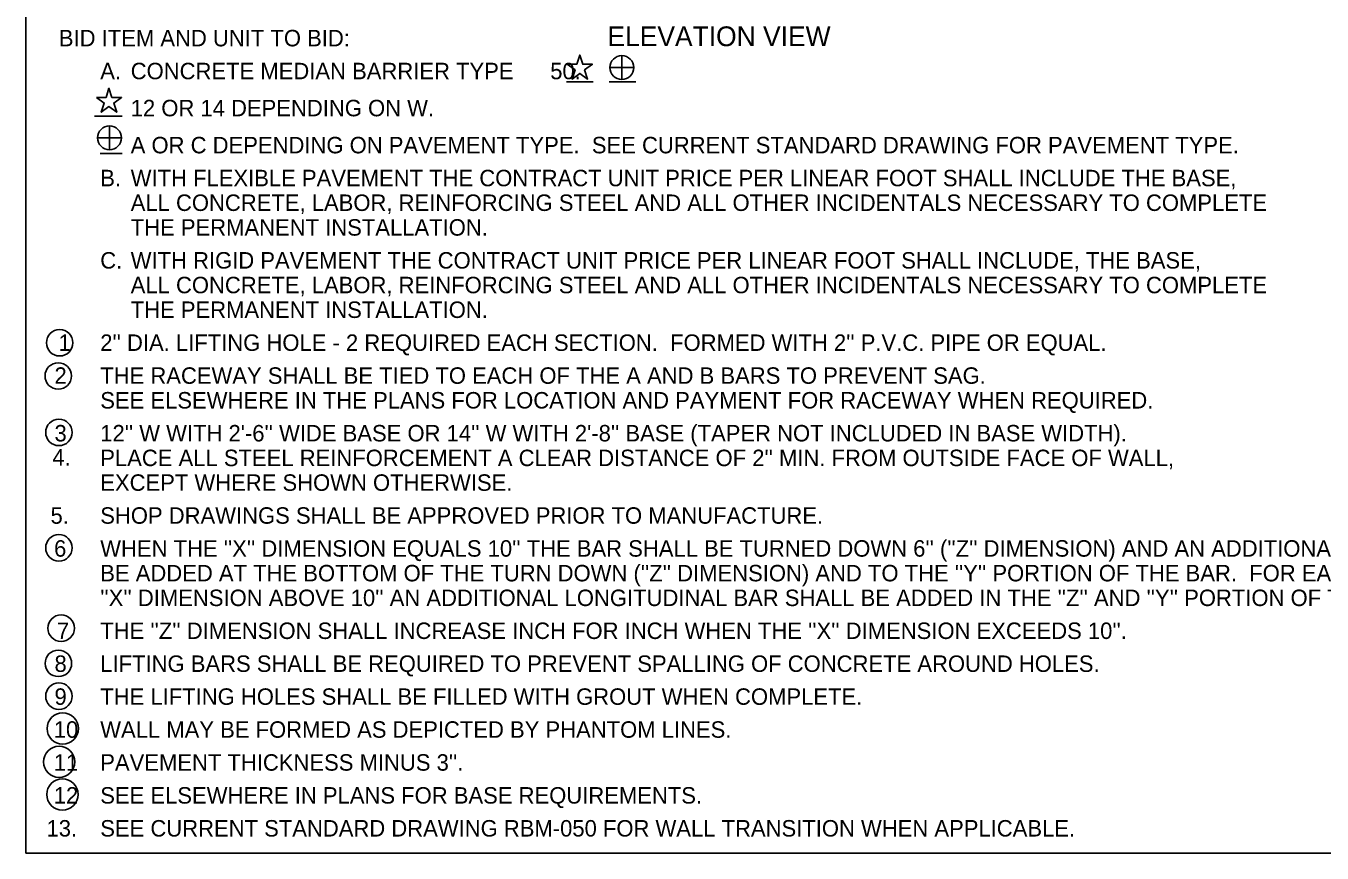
# Model space of a CAD drawing. Extents: x 902 to 1122, y 1001 to 1154.
# Drawn here: x 1007 to 1022.75, y 1000.5 to 1010.55 of the extents above; entities that cross this region are included whole.
import ezdxf

# ---------------------------------------------------------------- set-up
doc = ezdxf.new("R2010")
doc.units = 0
for name, color, linetype in [('Level 1', 7, 'Continuous'), ('Level 10', 7, 'Continuous'), ('Level 11', 7, 'Continuous')]:
    doc.layers.add(name, color=color, linetype=linetype)

msp = doc.modelspace()

# ---------------------------------------------------------------- linework, layer by layer
at = {"layer": 'Level 1'}
for p, q in [((1014.095, 1010.044), (1014.385, 1010.044)), ((1014.24, 1010.188), (1014.24, 1009.898)), ((1013.892, 1009.868), (1013.568, 1009.868)), ((1014.41, 1009.868), (1014.086, 1009.868)), ((1008.169, 1009.451), (1007.834, 1009.451)), ((1008.015, 1009.334), (1008.015, 1009.044)), ((1007.87, 1009.19), (1008.16, 1009.19)), ((1008.169, 1009.001), (1007.903, 1009.001))]:
    msp.add_line(p, q, dxfattribs=at)
for points in [[(1013.576, 1010.083), (1013.693, 1010.083), (1013.729, 1010.194), (1013.765, 1010.083), (1013.882, 1010.083), (1013.787, 1010.014), (1013.824, 1009.903), (1013.729, 1009.972), (1013.635, 1009.903), (1013.671, 1010.014)], [(1007.856, 1009.68), (1007.973, 1009.68), (1008.009, 1009.791), (1008.045, 1009.68), (1008.162, 1009.68), (1008.068, 1009.611), (1008.104, 1009.5), (1008.009, 1009.569), (1007.915, 1009.5), (1007.951, 1009.611)]]:
    msp.add_lwpolyline(points, close=True, dxfattribs=at)
for centre, radius in [((1014.24, 1010.043), 0.145), ((1008.015, 1009.189), 0.145), ((1007.41, 1006.7), 0.161), ((1007.393, 1006.296), 0.161), ((1007.401, 1005.611), 0.161), ((1007.401, 1004.208), 0.161), ((1007.428, 1003.232), 0.161), ((1007.394, 1002.805), 0.161), ((1007.401, 1002.406), 0.161), ((1007.447, 1002.013), 0.19), ((1007.403, 1001.608), 0.19), ((1007.443, 1001.212), 0.19)]:
    msp.add_circle(centre, radius, dxfattribs=at)
at = {"layer": 'Level 10'}
for p in [(1007, 1021.5), (1035.5, 1000.5)]:
    msp.add_line(p, (1007, 1000.5), dxfattribs=at)
at = {"layer": 'Level 11'}
msp.add_lwpolyline([(1007, 1021.5), (1035.5, 1021.5), (1035.5, 1000.5), (1007, 1000.5)], close=True, dxfattribs=at)

# ---------------------------------------------------------------- texts
at = {"layer": 'Level 1'}
for s, height, p in [('BID ITEM AND UNIT TO BID:', 0.2, (1007.4, 1010.301)), ('ELEVATION VIEW', 0.24, (1014.065, 1010.303)), ('A.', 0.2, (1007.903, 1009.901)), ('CONCRETE MEDIAN BARRIER TYPE      50.', 0.2, (1008.273, 1009.901)), ('12 OR 14 DEPENDING ON W.', 0.2, (1008.273, 1009.451)), ('A OR C DEPENDING ON PAVEMENT TYPE.  SEE CURRENT STANDARD DRAWING FOR PAVEMENT TYPE.', 0.2, (1008.273, 1009.001)), ('B.', 0.2, (1007.903, 1008.601)), ('WITH FLEXIBLE PAVEMENT THE CONTRACT UNIT PRICE PER LINEAR FOOT SHALL INCLUDE THE BASE,', 0.2, (1008.273, 1008.601)), ('ALL CONCRETE, LABOR, REINFORCING STEEL AND ALL OTHER INCIDENTALS NECESSARY TO COMPLETE', 0.2, (1008.273, 1008.301)), ('THE PERMANENT INSTALLATION.', 0.2, (1008.273, 1008.001)), ('C.', 0.2, (1007.903, 1007.601)), ('WITH RIGID PAVEMENT THE CONTRACT UNIT PRICE PER LINEAR FOOT SHALL INCLUDE, THE BASE,', 0.2, (1008.273, 1007.601)), ('ALL CONCRETE, LABOR, REINFORCING STEEL AND ALL OTHER INCIDENTALS NECESSARY TO COMPLETE', 0.2, (1008.273, 1007.301)), ('THE PERMANENT INSTALLATION.', 0.2, (1008.273, 1007.001)), ('1', 0.2, (1007.396, 1006.601)), ("2'' DIA. LIFTING HOLE - 2 REQUIRED EACH SECTION.  FORMED WITH 2'' P.V.C. PIPE OR EQUAL.", 0.2, (1007.903, 1006.601)), ('2', 0.2, (1007.347, 1006.201)), ('THE RACEWAY SHALL BE TIED TO EACH OF THE A AND B BARS TO PREVENT SAG.', 0.2, (1007.903, 1006.201)), ('SEE ELSEWHERE IN THE PLANS FOR LOCATION AND PAYMENT FOR RACEWAY WHEN REQUIRED.', 0.2, (1007.903, 1005.901)), ('3', 0.2, (1007.347, 1005.501)), ("12'' W WITH 2'-6'' WIDE BASE OR 14'' W WITH 2'-8'' BASE (TAPER NOT INCLUDED IN BASE WIDTH).", 0.2, (1007.903, 1005.501)), ('4.', 0.2, (1007.321, 1005.208)), ("PLACE ALL STEEL REINFORCEMENT A CLEAR DISTANCE OF 2'' MIN. FROM OUTSIDE FACE OF WALL,", 0.2, (1007.903, 1005.201)), ('EXCEPT WHERE SHOWN OTHERWISE.', 0.2, (1007.903, 1004.901)), ('5.', 0.2, (1007.299, 1004.501)), ('SHOP DRAWINGS SHALL BE APPROVED PRIOR TO MANUFACTURE.', 0.2, (1007.903, 1004.501)), ('6', 0.2, (1007.342, 1004.101)), ("WHEN THE ''X'' DIMENSION EQUALS 10'' THE BAR SHALL BE TURNED DOWN 6'' (''Z'' DIMENSION) AND AN ADDITIONAL LONGITUDINAL BAR SHALL", 0.2, (1007.903, 1004.101)), ("BE ADDED AT THE BOTTOM OF THE TURN DOWN (''Z'' DIMENSION) AND TO THE ''Y'' PORTION OF THE BAR.  FOR EACH 6'' INCREMENT OF THE", 0.2, (1007.903, 1003.801)), ("''X'' DIMENSION ABOVE 10'' AN ADDITIONAL LONGITUDINAL BAR SHALL BE ADDED IN THE ''Z'' AND ''Y'' PORTION OF THE BAR.", 0.2, (1007.903, 1003.501)), ('7', 0.2, (1007.376, 1003.099)), ("THE ''Z'' DIMENSION SHALL INCREASE INCH FOR INCH WHEN THE ''X'' DIMENSION EXCEEDS 10''.", 0.2, (1007.903, 1003.101)), ('8', 0.2, (1007.347, 1002.701)), ('LIFTING BARS SHALL BE REQUIRED TO PREVENT SPALLING OF CONCRETE AROUND HOLES.', 0.2, (1007.903, 1002.701)), ('9', 0.2, (1007.347, 1002.301)), ('THE LIFTING HOLES SHALL BE FILLED WITH GROUT WHEN COMPLETE.', 0.2, (1007.903, 1002.301)), ('10', 0.2, (1007.338, 1001.901)), ('WALL MAY BE FORMED AS DEPICTED BY PHANTOM LINES.', 0.2, (1007.903, 1001.901)), ('11', 0.2, (1007.338, 1001.501)), ("PAVEMENT THICKNESS MINUS 3''.", 0.2, (1007.903, 1001.501)), ('12', 0.2, (1007.338, 1001.101)), ('SEE ELSEWHERE IN PLANS FOR BASE REQUIREMENTS.', 0.2, (1007.903, 1001.101)), ('13.', 0.2, (1007.25, 1000.701)), ('SEE CURRENT STANDARD DRAWING RBM-050 FOR WALL TRANSITION WHEN APPLICABLE.', 0.2, (1007.903, 1000.701))]:
    msp.add_text(s, height=height, dxfattribs=at).set_placement(p)

doc.saveas('drawing.dxf')
